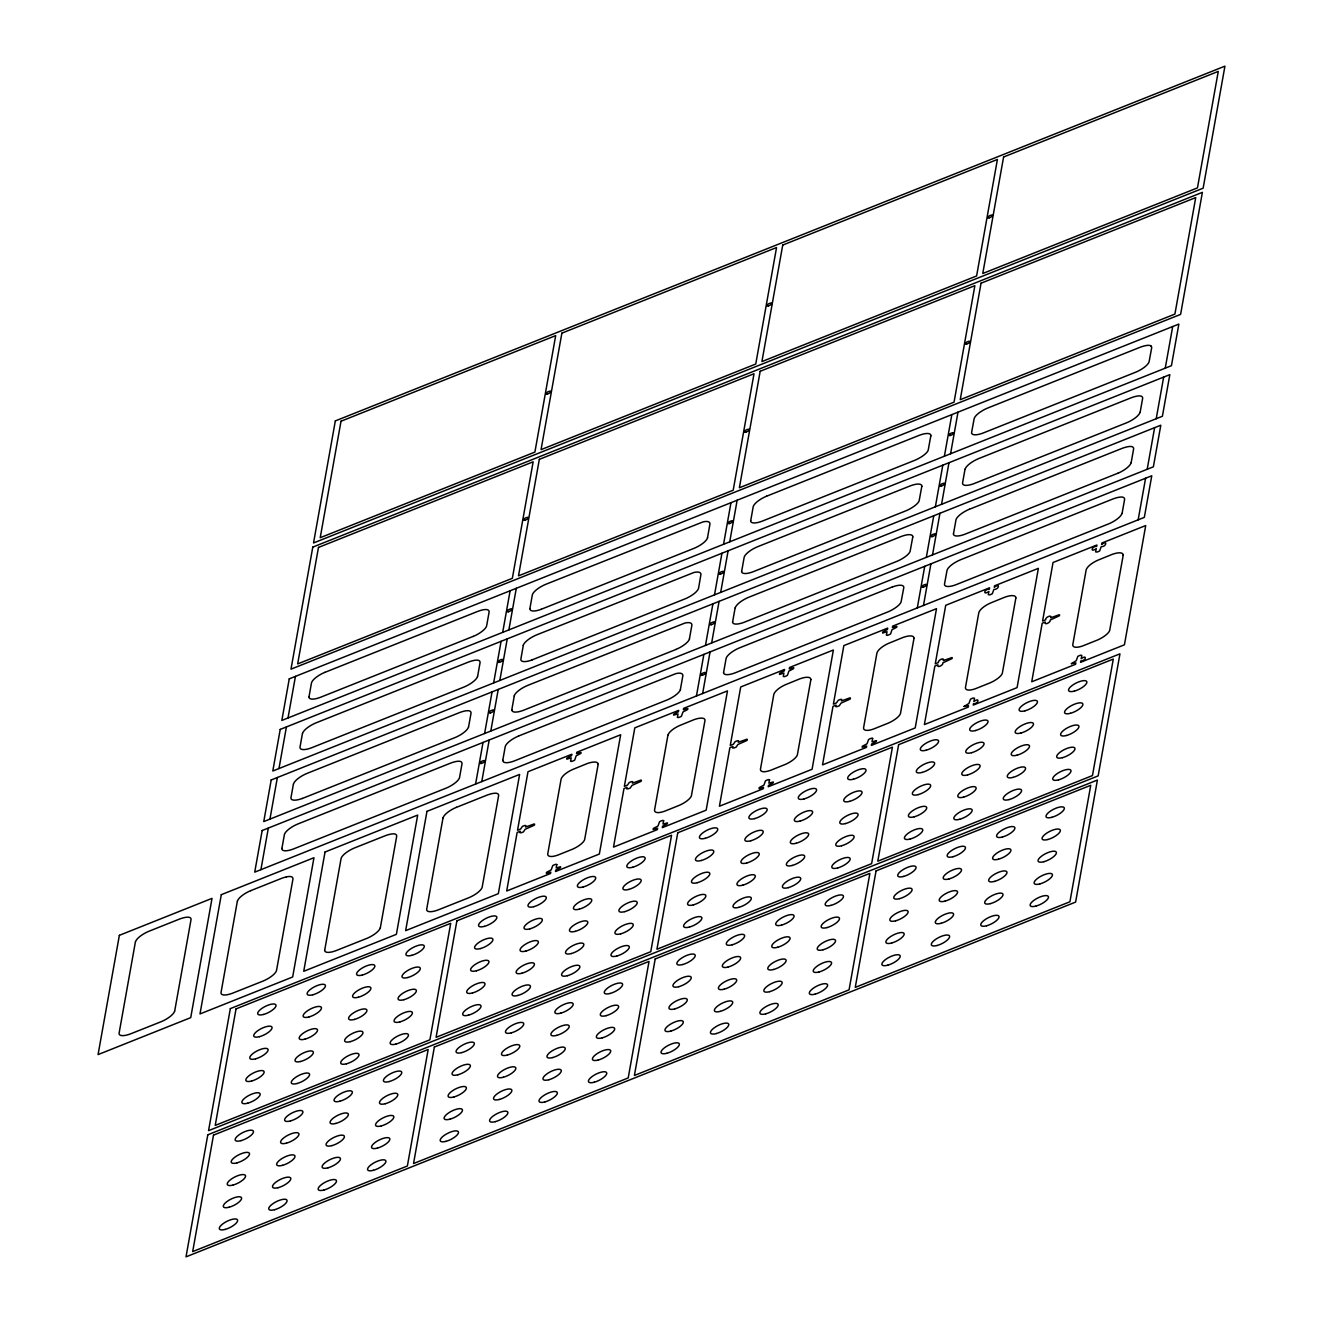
<?xml version="1.0" encoding="UTF-8"?>
<svg xmlns="http://www.w3.org/2000/svg" width="1323" height="1323" viewBox="0 0 1323 1323"><rect width="100%" height="100%" fill="white"/><g stroke="black" fill="none" stroke-linecap="round" stroke-linejoin="round"><path stroke-width="1.5" d="M135.426 941.794L119.07 1033.329A14.355 4.879 -26.7 0 0 130.448 1033.908L161.323 1021.637A14.355 4.879 -26.7 0 0 174.586 1011.202M174.669 1011.169L191.025 919.634A17.563 5.987 -26.7 0 0 190.661 918.145A12.734 4.333 -26.7 0 0 185.567 917.368A16.207 5.524 -26.7 0 0 179.663 919.005L148.771 931.326A14.355 4.879 -26.7 0 0 135.508 941.761M237.363 901.145L221.007 992.68A14.355 4.879 -26.7 0 0 232.385 993.259L263.26 980.988A14.355 4.879 -26.7 0 0 276.507 970.553L292.962 878.985A17.133 5.838 -26.7 0 0 292.168 877.132A12.618 4.3 -26.7 0 0 286.396 876.901M260.912 869.674L268.337 828.066M269.942 819.119L277.367 777.511M278.971 768.547L286.413 726.939M288.001 717.976L295.442 676.384M281.915 848.423L284.395 834.548A14.355 4.879 -26.7 0 1 297.741 824.031L450.647 763.106A16.967 5.772 -26.7 0 1 455.459 761.635A12.618 4.3 -26.7 0 1 461.231 761.866A17.133 5.838 -26.7 0 1 462.008 763.718L459.528 777.593A14.355 4.879 -26.7 0 1 446.182 788.111L293.276 849.035A14.355 4.879 -26.7 0 1 281.832 848.456M293.425 783.993L290.944 797.852A14.355 4.879 -26.7 0 0 302.322 798.431M302.454 733.422L299.99 747.297A14.355 4.879 -26.7 0 0 311.368 747.859L464.257 686.935A14.355 4.879 -26.7 0 0 477.504 676.5M309.02 696.725L311.5 682.85A14.355 4.879 -26.7 0 1 324.846 672.349M324.73 950.03L341.086 858.495A14.355 4.879 -26.7 0 1 354.432 847.977L385.324 835.706A16.835 5.739 -26.7 0 1 390.698 834.135A12.635 4.3 -26.7 0 1 396.123 834.648A17.232 5.871 -26.7 0 1 396.685 836.318L380.329 927.853M443.023 817.846L426.668 909.381A14.355 4.879 -26.7 0 0 438.045 909.959L468.921 897.689A14.355 4.879 -26.7 0 0 482.167 887.253L498.622 795.669A17.563 5.987 -26.7 0 0 498.242 794.197A12.734 4.333 -26.7 0 0 493.148 793.42A16.207 5.524 -26.7 0 0 487.244 795.057L456.369 807.377M468.557 727.022L471.038 713.163A17.133 5.838 -26.7 0 0 470.244 711.311A12.618 4.3 -26.7 0 0 464.489 711.079A16.967 5.772 -26.7 0 0 459.676 712.535L306.771 773.508A14.355 4.879 -26.7 0 0 293.524 783.944M477.603 676.466L480.067 662.591A17.133 5.838 -26.7 0 0 479.29 660.756A12.618 4.3 -26.7 0 0 473.518 660.524A16.967 5.772 -26.7 0 0 468.706 661.963L315.817 722.953A14.355 4.879 -26.7 0 0 302.554 733.389M475.585 784.076L483.027 742.468M484.615 733.504L492.057 691.896M493.644 682.933L501.086 641.324M502.69 632.377L510.116 590.769M481.77 781.612L489.196 740.004M490.8 731.04L498.225 689.432M499.829 680.469L507.255 638.86M508.859 629.913L516.301 588.305M502.773 760.345L505.254 746.47A14.355 4.879 -26.7 0 1 518.599 736.035M511.803 709.773L514.283 695.915M523.313 645.343L520.849 659.218A14.355 4.879 -26.7 0 0 532.193 659.879M529.878 608.646L532.359 594.788A14.355 4.879 -26.7 0 1 545.688 584.353L702.86 521.957A12.602 4.3 -26.7 0 1 708.02 521.659A15.777 5.375 -26.7 0 1 709.955 523.958L707.491 537.816M598.161 764.347L584.617 839.758A13.66 4.647 -26.7 0 1 572.578 849.184L557.893 855.071A12.833 4.366 -26.7 0 1 549.376 856.229A16.041 5.457 -26.7 0 1 547.722 854.03L561.101 779.131A15.893 5.408 -26.7 0 1 563.515 775.493A12.569 4.283 -26.7 0 1 572.76 769.457L586.949 763.669A14.388 4.895 -26.7 0 1 598.095 764.38M680.386 689.515L682.866 675.64A15.777 5.375 -26.7 0 0 680.932 673.357A12.602 4.3 -26.7 0 0 675.772 673.655L518.599 736.001M689.415 638.943L691.896 625.084A15.777 5.375 -26.7 0 0 689.961 622.802A12.602 4.3 -26.7 0 0 684.801 623.1L527.629 685.43A14.355 4.879 -26.7 0 0 514.2 695.948M696.444 695.997L703.869 654.389M705.473 645.426L712.915 603.817M714.503 594.87L721.945 553.262M723.549 544.299L730.974 502.69M702.629 693.533L710.054 651.925M711.658 642.961L719.084 601.353M720.688 592.406L728.113 550.798M729.717 541.835L737.159 500.226M723.631 672.266L726.112 658.407A14.355 4.879 -26.7 0 1 739.458 647.89L892.364 586.949M732.661 621.711L735.141 607.836M741.69 571.139L744.171 557.264A14.355 4.879 -26.7 0 1 757.517 546.763L910.422 485.822A14.355 4.879 -26.7 0 1 921.883 486.401M750.736 520.584L753.2 506.709A14.355 4.879 -26.7 0 1 766.563 496.191M810.883 679.592L797.339 755.003A13.66 4.647 -26.7 0 1 785.3 764.429L770.614 770.3A12.833 4.366 -26.7 0 1 762.081 771.474A16.041 5.457 -26.7 0 1 760.444 769.258L773.823 694.377A15.893 5.408 -26.7 0 1 776.237 690.738A12.569 4.283 -26.7 0 1 785.482 684.702L799.671 678.914A14.388 4.895 -26.7 0 1 810.817 679.625M912.754 537.006L910.108 551.393A13.379 4.548 -26.7 0 1 905.643 556.404A15.049 5.127 -26.7 0 1 896.928 561.349L744.022 622.323A14.355 4.879 -26.7 0 1 732.578 621.744M921.784 486.451L919.138 500.838A13.379 4.548 -26.7 0 1 914.673 505.833A15.049 5.127 -26.7 0 1 905.957 510.794L753.068 571.768A14.355 4.879 -26.7 0 1 741.608 571.172M930.813 435.879L928.184 450.267A13.379 4.548 -26.7 0 1 923.702 455.261A15.049 5.127 -26.7 0 1 915.003 460.222L762.098 521.196A14.355 4.879 -26.7 0 1 750.637 520.617M917.302 607.919L924.727 566.31M926.332 557.347L933.757 515.755M935.361 506.792L942.803 465.183M944.39 456.22L951.832 414.612M914.011 638.232L900.45 713.643A13.66 4.647 -26.7 0 1 888.411 723.069L873.742 728.956A12.833 4.366 -26.7 0 1 865.209 730.114A16.041 5.457 -26.7 0 1 863.555 727.915L876.934 653.016A15.893 5.408 -26.7 0 1 879.348 649.378A12.569 4.283 -26.7 0 1 888.609 643.342L902.799 637.554A14.388 4.895 -26.7 0 1 913.945 638.265M923.471 605.454L930.912 563.846M932.517 554.899L939.942 513.291M941.546 504.328L948.971 462.719M950.575 453.756L958.001 412.148M953.519 533.632L956 519.757A14.355 4.879 -26.7 0 1 969.346 509.256M965.029 469.202L962.549 483.06A14.355 4.879 -26.7 0 0 973.926 483.639L1126.816 422.715A14.355 4.879 -26.7 0 0 1140.079 412.28M1015.882 597.93L1002.321 673.341A13.66 4.647 -26.7 0 1 990.299 682.767L975.613 688.655A12.833 4.366 -26.7 0 1 967.08 689.812A16.041 5.457 -26.7 0 1 965.443 687.613L978.805 612.714A15.893 5.408 -26.7 0 1 981.219 609.076A12.569 4.283 -26.7 0 1 990.48 603.04L1004.67 597.252A14.388 4.895 -26.7 0 1 1015.816 597.963M1122.102 513.374L1124.583 499.499A17.232 5.871 -26.7 0 0 1124.021 497.828A12.635 4.3 -26.7 0 0 1118.597 497.316A16.835 5.739 -26.7 0 0 1113.205 498.87L960.316 559.861A14.355 4.879 -26.7 0 0 947.053 570.296L944.49 584.204A14.355 4.879 -26.7 0 0 955.868 584.766L1108.757 523.842A14.355 4.879 -26.7 0 0 1122.003 513.407M1131.132 462.802L1133.613 448.927A17.232 5.871 -26.7 0 0 1133.05 447.257A12.635 4.3 -26.7 0 0 1127.626 446.761A16.835 5.739 -26.7 0 0 1122.251 448.315L969.346 509.289M1140.161 412.23L1142.642 398.372A17.232 5.871 -26.7 0 0 1142.08 396.685A12.635 4.3 -26.7 0 0 1136.655 396.189A16.835 5.739 -26.7 0 0 1131.281 397.743L978.375 458.717A14.355 4.879 -26.7 0 0 965.129 469.169M1123.227 555.131L1109.666 630.542A13.66 4.647 -26.7 0 1 1097.627 639.968L1082.958 645.839A12.833 4.366 -26.7 0 1 1074.425 647.013A16.041 5.457 -26.7 0 1 1072.771 644.797L1086.15 569.915A15.893 5.408 -26.7 0 1 1088.564 566.261A12.569 4.283 -26.7 0 1 1097.825 560.224L1111.998 554.453A14.388 4.895 -26.7 0 1 1123.144 555.164M1138.16 519.84L1145.586 478.231M1147.19 469.285L1154.615 427.676M1156.219 418.713L1163.661 377.105M1165.249 368.158L1172.691 326.549M324.846 672.382L477.735 611.408A16.967 5.772 -26.7 0 1 482.564 609.936A12.618 4.3 -26.7 0 1 488.336 610.184A17.133 5.838 -26.7 0 1 489.113 612.02L486.632 625.895A14.355 4.879 -26.7 0 1 473.287 636.413M766.546 496.224L919.452 435.25A14.355 4.879 -26.7 0 1 930.912 435.846M473.287 636.363L320.381 697.337A14.355 4.879 -26.7 0 1 308.921 696.758M541.239 609.275L694.145 548.301A14.355 4.879 -26.7 0 0 707.573 537.783M532.21 659.83L685.099 598.856A14.355 4.879 -26.7 0 0 698.544 588.355L700.925 574.513A15.777 5.375 -26.7 0 0 698.991 572.231A12.602 4.3 -26.7 0 0 693.831 572.528L536.658 634.875A14.355 4.879 -26.7 0 0 523.23 645.376M302.322 798.48L455.211 737.506A14.355 4.879 -26.7 0 0 468.474 727.055M676.07 649.428L523.18 710.401A14.355 4.879 -26.7 0 1 511.902 709.74M1117.786 473.27L964.88 534.244A14.355 4.879 -26.7 0 1 953.42 533.665M250.708 890.677L281.584 878.356A16.967 5.772 -26.7 0 1 286.413 876.901M892.347 586.999A14.355 4.879 -26.7 0 1 903.807 587.528L901.079 601.965A13.379 4.548 -26.7 0 1 896.597 606.959A15.049 5.127 -26.7 0 1 887.898 611.921L734.993 672.894A14.355 4.879 -26.7 0 1 723.532 672.316M502.872 760.312A14.355 4.879 -26.7 0 0 514.134 761.006L667.04 699.983A14.355 4.879 -26.7 0 0 680.485 689.481M689.515 638.91A14.355 4.879 -26.7 0 1 676.07 649.378M1131.033 462.835A14.355 4.879 -26.7 0 1 1117.786 473.32M912.853 536.973A14.355 4.879 -26.7 0 0 901.376 536.427L748.487 597.368A14.355 4.879 -26.7 0 0 735.241 607.803M1151.126 346.113A12.635 4.3 -26.7 0 0 1145.685 345.617A16.835 5.739 -26.7 0 0 1140.31 347.188L987.405 408.162A14.355 4.879 -26.7 0 0 974.158 418.597L971.595 432.505A14.355 4.879 -26.7 0 0 982.956 433.084L1135.845 372.143A14.355 4.879 -26.7 0 0 1149.108 361.708L1151.671 347.8A17.232 5.871 -26.7 0 0 1151.109 346.13M541.223 609.308A14.355 4.879 -26.7 0 1 529.961 608.613M324.631 950.079A14.355 4.879 -26.7 0 0 336.108 950.609L366.984 938.338A14.355 4.879 -26.7 0 0 380.247 927.903M443.106 817.812A14.355 4.879 -26.7 0 1 456.369 807.328M237.445 901.112A14.355 4.879 -26.7 0 1 250.708 890.644M556.818 864.531L556.14 867.921L560.588 866.747A11.642 3.969 -26.7 0 1 560.423 867.69L555.743 870.137L555.495 871.526L599.352 854.046L620.669 734.761L576.795 752.258L576.547 753.647L581.012 752.473A11.642 3.969 -26.7 0 1 580.847 753.415L576.15 755.863L574.744 760.047A3.787 1.29 -26.7 0 1 571.503 761.453L570.544 761.238L571.222 757.831L566.839 759.17A11.642 3.969 -26.7 0 1 566.922 758.079L571.619 755.615L571.867 754.226L527.993 771.722L517.541 830.249L520.634 829.025L522.436 826.395A11.642 3.969 -26.7 0 1 524.52 825.552L525.859 825.519L525.578 827.04L534.244 823.931A3.787 1.29 -26.7 0 1 534.194 825.254L525.181 829.273L523.478 831.836A11.642 3.969 -26.7 0 1 521.279 832.729L519.956 832.762L520.237 831.241L517.144 832.465L506.692 890.991L550.55 873.494L550.798 872.122L546.449 873.478A11.642 3.969 -26.7 0 1 546.515 872.353L551.195 869.889L552.716 865.655A3.787 1.29 -26.7 0 1 555.858 864.316L556.818 864.531M663.633 820.64L662.955 824.047L667.404 822.873A11.642 3.969 -26.7 0 1 667.239 823.799L662.558 826.263L662.31 827.652L706.168 810.156L727.485 690.887L683.611 708.384L683.363 709.756L687.828 708.582A11.642 3.969 -26.7 0 1 687.662 709.525L682.966 711.989L681.444 716.223A3.787 1.29 -26.7 0 1 678.319 717.562L677.376 717.397L678.038 713.957L673.572 715.131A11.642 3.969 -26.7 0 1 673.738 714.188L678.434 711.741L678.682 710.352L634.808 727.832L624.357 786.358L627.449 785.134L629.252 782.505A11.642 3.969 -26.7 0 1 631.336 781.678L632.675 781.645L632.394 783.166L641.06 780.041A3.787 1.29 -26.7 0 1 641.01 781.364L631.997 785.382L630.294 787.962A11.642 3.969 -26.7 0 1 628.094 788.839L626.788 788.905L627.052 787.35L623.96 788.591L613.508 847.117L657.366 829.62L657.614 828.231L653.165 829.455A11.642 3.969 -26.7 0 1 653.33 828.463L658.011 826.015L659.532 821.765A3.787 1.29 -26.7 0 1 662.674 820.425L663.633 820.64M769.523 779.776L768.861 783.166L773.31 781.992A11.642 3.969 -26.7 0 1 773.145 782.935L768.465 785.382L768.216 786.772L812.074 769.275L833.374 650.006L789.517 667.503L789.269 668.892L793.717 667.718A11.642 3.969 -26.7 0 1 793.552 668.644L788.872 671.108L787.466 675.276A3.787 1.29 -26.7 0 1 784.225 676.681L783.266 676.466L783.927 673.076L779.545 674.416A11.642 3.969 -26.7 0 1 779.644 673.324L784.324 670.86L784.572 669.471L740.715 686.968L730.263 745.494L733.355 744.254L735.158 741.624A11.642 3.969 -26.7 0 1 737.242 740.797L738.581 740.764L738.284 742.286L746.966 739.177A3.787 1.29 -26.7 0 1 746.9 740.5L737.887 744.502L736.2 747.082A11.642 3.969 -26.7 0 1 734 747.958L732.661 748.008L732.959 746.47L729.866 747.71L719.414 806.236L763.272 788.74L763.52 787.35L759.17 788.723A11.642 3.969 -26.7 0 1 759.237 787.598L763.917 785.134L765.438 780.884A3.787 1.29 -26.7 0 1 768.564 779.561L769.523 779.776M872.651 738.416L871.989 741.806L876.438 740.632A11.642 3.969 -26.7 0 1 876.273 741.575L871.592 744.039L871.344 745.411L915.202 727.931L936.502 608.663L892.645 626.143L892.397 627.532L896.845 626.358A11.642 3.969 -26.7 0 1 896.68 627.3L892 629.748L890.594 633.932A3.787 1.29 -26.7 0 1 887.336 635.338L886.377 635.123L887.055 631.716L882.673 633.056A11.642 3.969 -26.7 0 1 882.772 631.964L887.452 629.5L887.7 628.111L843.842 645.607L833.391 704.134L836.467 702.91L838.286 700.28A11.642 3.969 -26.7 0 1 840.37 699.454L841.709 699.404L841.411 700.925L850.077 697.816A3.787 1.29 -26.7 0 1 850.028 699.139L841.015 703.158L839.328 705.721A11.642 3.969 -26.7 0 1 837.128 706.614L835.789 706.647L836.07 705.126L832.994 706.35L822.526 764.876L866.4 747.396L866.648 746.007L862.183 747.181A11.642 3.969 -26.7 0 1 862.364 746.238L867.045 743.791L868.566 739.54A3.787 1.29 -26.7 0 1 871.692 738.201L872.651 738.416M964.07 706.465L968.519 705.705L968.271 707.094L924.397 724.574L934.865 666.048L937.941 664.824C936.337 668.578 943.613 665.37 942.886 662.856L952.014 658.589A4.019 1.373 -26.7 0 0 951.965 657.531L943.282 660.624C945.069 656.803 937.577 660.111 938.338 662.608L935.262 663.832L945.713 605.306L989.571 587.809L989.323 589.198C984.18 588.818 982.576 595.978 988.926 591.414L988.281 594.689L989.703 594.87A4.019 1.373 -26.7 0 0 992.3 593.729L993.871 589.446C998.865 589.81 1000.816 582.385 994.268 587.23L994.516 585.841L1038.373 568.344L1017.073 687.629L973.215 705.109L973.463 703.72C978.507 704.084 980.277 696.758 973.86 701.504L974.489 698.197L973.083 698.064A4.019 1.373 -26.7 0 0 970.487 699.206L968.916 703.472L964.07 706.465M1071.415 663.666L1075.847 662.889L1075.599 664.278L1031.742 681.775L1042.193 623.249L1045.286 622.008C1043.665 625.779 1050.958 622.571 1050.23 620.04L1059.343 615.774A4.019 1.373 -26.7 0 0 1059.31 614.715L1050.627 617.824C1052.43 614.054 1044.823 617.328 1045.683 619.792L1042.59 621.033L1053.042 562.507L1096.916 545.01L1096.668 546.399C1091.558 546.052 1089.954 553.262 1096.271 548.615L1095.626 551.873L1097.048 552.055A4.019 1.373 -26.7 0 0 1099.645 550.914L1101.216 546.647C1106.16 547.061 1108.161 539.569 1101.612 544.431L1101.861 543.042L1145.718 525.545L1124.418 644.814L1080.544 662.31L1080.792 660.921C1085.836 661.285 1087.605 653.926 1081.189 658.705L1081.817 655.381L1080.56 655.216A4.019 1.373 -26.7 0 0 1077.815 656.39L1076.244 660.673L1071.415 663.666M119.368 935.328L98.067 1054.596L190.727 1017.635L212.027 898.367L119.368 935.328M221.305 894.679L199.988 1013.947L292.664 976.986L313.964 857.717L221.305 894.679M207.81 1134.803L186.014 1256.85L1075.616 902.088L1097.412 780.041L207.81 1134.803M230.351 1008.606L208.554 1130.652L1098.156 775.89L1119.953 653.843L230.351 1008.606M262.169 830.53L254.727 872.138L1144.329 517.376L1151.771 475.767L262.169 830.53M271.198 779.975L263.757 821.583L1153.375 466.821L1160.8 425.212L271.198 779.975M280.228 729.403L272.803 771.011L1162.404 416.249L1169.83 374.641L280.228 729.403M289.257 678.848L281.832 720.44L1171.434 365.694L1178.859 324.085L289.257 678.848M312.79 547.11L290.994 669.157L1180.596 314.394L1202.392 192.348L312.79 547.11M335.331 420.912L313.534 542.959L1203.136 188.197L1224.933 66.15L335.331 420.912M213.499 1135.117L192.678 1251.608L407.368 1166.01L428.172 1049.503L213.499 1135.117M236.04 1008.903L215.219 1125.41L429.909 1039.795L450.713 923.305L236.04 1008.903M318.479 547.424L297.658 663.931L512.348 578.316L533.152 461.81L318.479 547.424M341.02 421.227L320.216 537.717L534.889 452.102L555.693 335.612L341.02 421.227M325.028 852.012L303.728 971.297L396.387 934.336L417.688 815.067L325.028 852.012M426.965 811.363L405.648 930.648L498.324 893.687L519.625 774.418L426.965 811.363M434.357 1047.039L413.537 1163.545L628.21 1077.931L649.031 961.424L434.357 1047.039M456.898 920.841L436.077 1037.331L650.767 951.717L671.571 835.226L456.898 920.841M539.337 459.346L518.517 575.852L733.19 490.238L754.011 373.748L539.337 459.346M561.878 333.148L541.057 449.638L755.747 364.04L776.551 247.533L561.878 333.148M667.917 735.241L654.538 810.139A16.041 5.457 -26.7 0 0 656.191 812.339A12.833 4.366 -26.7 0 0 664.708 811.181L679.394 805.294A13.66 4.647 -26.7 0 0 691.383 795.9L704.977 720.473A14.388 4.895 -26.7 0 0 693.781 719.762L679.575 725.566A12.569 4.283 -26.7 0 0 670.331 731.602A15.893 5.408 -26.7 0 0 667.917 735.241M655.199 958.96L634.395 1075.467L849.068 989.852L869.889 873.362L655.199 958.96M677.756 832.762L656.936 949.253L871.625 863.654L892.43 747.148L677.756 832.762M760.179 371.283L739.375 487.774L954.048 402.159L974.869 285.669L760.179 371.283M782.736 245.069L761.916 361.576L976.606 275.961L997.41 159.455L782.736 245.069M876.058 870.898L855.253 987.388L1069.927 901.773L1090.747 785.283L876.058 870.898M898.615 744.684L877.794 861.19L1092.467 775.576L1113.288 659.069L898.615 744.684M981.038 283.205L960.233 399.695L1174.907 314.097L1195.727 197.59L981.038 283.205M1003.595 156.99L982.774 273.497L1197.464 187.883L1218.268 71.392L1003.595 156.99M923.239 587.164A2.663 0.91 -26.7 0 0 926.547 584.683A2.663 0.91 -26.7 0 0 922.677 585.692A2.663 0.91 -26.7 0 0 923.239 587.164M702.348 675.243A2.663 0.91 -26.7 0 0 705.688 672.762A2.663 0.91 -26.7 0 0 701.835 673.754A2.663 0.91 -26.7 0 0 702.348 675.243M481.39 763.421A2.762 0.943 -26.7 0 0 484.896 760.857A2.762 0.943 -26.7 0 0 480.927 761.833A2.762 0.943 -26.7 0 0 481.39 763.421M711.394 624.671A2.663 0.91 -26.7 0 0 714.718 622.19A2.663 0.91 -26.7 0 0 710.864 623.183A2.663 0.91 -26.7 0 0 711.394 624.671M932.268 536.592A2.663 0.91 -26.7 0 0 935.576 534.112A2.663 0.91 -26.7 0 0 931.723 535.12A2.663 0.91 -26.7 0 0 932.268 536.592M490.42 712.849A2.762 0.943 -26.7 0 0 493.926 710.286A2.762 0.943 -26.7 0 0 489.973 711.261A2.762 0.943 -26.7 0 0 490.42 712.849M720.423 574.116A2.663 0.91 -26.7 0 0 723.747 571.635A2.663 0.91 -26.7 0 0 719.894 572.627A2.663 0.91 -26.7 0 0 720.423 574.116M499.466 662.294A2.762 0.943 -26.7 0 0 502.955 659.714A2.762 0.943 -26.7 0 0 499.003 660.706A2.762 0.943 -26.7 0 0 499.466 662.294M941.298 486.037A2.663 0.91 -26.7 0 0 944.605 483.556A2.663 0.91 -26.7 0 0 940.752 484.549A2.663 0.91 -26.7 0 0 941.298 486.037M950.327 435.465A2.663 0.91 -26.7 0 0 953.635 432.985A2.663 0.91 -26.7 0 0 949.782 433.994A2.663 0.91 -26.7 0 0 950.327 435.465M729.453 523.544A2.663 0.91 -26.7 0 0 732.777 521.064A2.663 0.91 -26.7 0 0 728.923 522.056A2.663 0.91 -26.7 0 0 729.453 523.544M508.495 611.722A2.762 0.943 -26.7 0 0 511.984 609.159A2.762 0.943 -26.7 0 0 508.032 610.135A2.762 0.943 -26.7 0 0 508.495 611.722M282.527 1165.331A10.137 3.456 -26.7 0 0 294.897 1155.822A10.137 3.456 -26.7 0 0 280.029 1159.891A10.137 3.456 -26.7 0 0 282.527 1165.331M277.946 1187.723A10.137 3.456 -26.7 0 0 290.779 1178.264A10.137 3.456 -26.7 0 0 276.209 1181.919A10.137 3.456 -26.7 0 0 277.946 1187.723M225.175 1229.414A10.137 3.456 -26.7 0 0 237.545 1219.922A10.137 3.456 -26.7 0 0 222.677 1223.973A10.137 3.456 -26.7 0 0 225.175 1229.414M229.144 1207.221A10.137 3.456 -26.7 0 0 241.514 1197.728A10.137 3.456 -26.7 0 0 226.646 1201.797A10.137 3.456 -26.7 0 0 229.144 1207.221M274.605 1209.702A10.137 3.456 -26.7 0 0 286.975 1200.209A10.137 3.456 -26.7 0 0 272.091 1204.277A10.137 3.456 -26.7 0 0 274.605 1209.702M233.096 1185.044A10.137 3.456 -26.7 0 0 245.466 1175.535A10.137 3.456 -26.7 0 0 230.599 1179.603A10.137 3.456 -26.7 0 0 233.096 1185.044M324.019 1190.005A10.137 3.456 -26.7 0 0 336.389 1180.496A10.137 3.456 -26.7 0 0 321.522 1184.565A10.137 3.456 -26.7 0 0 324.019 1190.005M237.065 1162.851A10.137 3.456 -26.7 0 0 249.435 1153.342A10.137 3.456 -26.7 0 0 234.568 1157.41A10.137 3.456 -26.7 0 0 237.065 1162.851M815.15 994.135A10.137 3.456 -26.7 0 0 827.52 984.643A10.137 3.456 -26.7 0 0 812.653 988.711A10.137 3.456 -26.7 0 0 815.15 994.135M773.657 969.478A10.137 3.456 -26.7 0 0 786.027 959.969A10.137 3.456 -26.7 0 0 771.16 964.037A10.137 3.456 -26.7 0 0 773.657 969.478M819.119 971.958A10.137 3.456 -26.7 0 0 831.489 962.449A10.137 3.456 -26.7 0 0 816.622 966.518A10.137 3.456 -26.7 0 0 819.119 971.958M732.165 944.804A10.137 3.456 -26.7 0 0 744.535 935.295A10.137 3.456 -26.7 0 0 729.668 939.363A10.137 3.456 -26.7 0 0 732.165 944.804M777.626 947.285A10.137 3.456 -26.7 0 0 789.996 937.775A10.137 3.456 -26.7 0 0 775.129 941.844A10.137 3.456 -26.7 0 0 777.626 947.285M823.088 949.765A10.137 3.456 -26.7 0 0 835.458 940.256A10.137 3.456 -26.7 0 0 820.591 944.324A10.137 3.456 -26.7 0 0 823.088 949.765M887.75 965.195A10.137 3.456 -26.7 0 0 900.12 955.702A10.137 3.456 -26.7 0 0 885.252 959.754A10.137 3.456 -26.7 0 0 887.75 965.195M781.595 925.091A10.137 3.456 -26.7 0 0 793.965 915.599A10.137 3.456 -26.7 0 0 779.082 919.65A10.137 3.456 -26.7 0 0 781.595 925.091M827.04 927.572A10.137 3.456 -26.7 0 0 839.41 918.079A10.137 3.456 -26.7 0 0 824.543 922.131A10.137 3.456 -26.7 0 0 827.04 927.572M891.702 943.001A10.137 3.456 -26.7 0 0 904.072 933.509A10.137 3.456 -26.7 0 0 889.205 937.577A10.137 3.456 -26.7 0 0 891.702 943.001M937.164 945.482A10.137 3.456 -26.7 0 0 949.534 935.989A10.137 3.456 -26.7 0 0 934.666 940.058A10.137 3.456 -26.7 0 0 937.164 945.482M831.009 905.379A10.137 3.456 -26.7 0 0 843.379 895.886A10.137 3.456 -26.7 0 0 828.512 899.954A10.137 3.456 -26.7 0 0 831.009 905.379M895.671 920.808A10.137 3.456 -26.7 0 0 908.041 911.315A10.137 3.456 -26.7 0 0 893.174 915.384A10.137 3.456 -26.7 0 0 895.671 920.808M941.133 923.289A10.137 3.456 -26.7 0 0 953.503 913.796A10.137 3.456 -26.7 0 0 938.635 917.864A10.137 3.456 -26.7 0 0 941.133 923.289M899.64 898.631A10.137 3.456 -26.7 0 0 912.01 889.122A10.137 3.456 -26.7 0 0 897.143 893.19A10.137 3.456 -26.7 0 0 899.64 898.631M986.594 925.769A10.137 3.456 -26.7 0 0 998.964 916.277A10.137 3.456 -26.7 0 0 984.097 920.345A10.137 3.456 -26.7 0 0 986.594 925.769M945.102 901.112A10.137 3.456 -26.7 0 0 957.472 891.603A10.137 3.456 -26.7 0 0 942.588 895.671A10.137 3.456 -26.7 0 0 945.102 901.112M769.705 991.655A10.137 3.456 -26.7 0 0 782.058 982.162A10.137 3.456 -26.7 0 0 767.191 986.23A10.137 3.456 -26.7 0 0 769.705 991.655M724.243 989.174A10.137 3.456 -26.7 0 0 736.613 979.682A10.137 3.456 -26.7 0 0 721.746 983.75A10.137 3.456 -26.7 0 0 724.243 989.174M682.751 964.517A10.137 3.456 -26.7 0 0 695.121 955.008A10.137 3.456 -26.7 0 0 680.237 959.076A10.137 3.456 -26.7 0 0 682.751 964.517M728.196 966.997A10.137 3.456 -26.7 0 0 740.566 957.488A10.137 3.456 -26.7 0 0 725.699 961.556A10.137 3.456 -26.7 0 0 728.196 966.997M765.736 1013.848A10.137 3.456 -26.7 0 0 778.106 1004.355A10.137 3.456 -26.7 0 0 763.239 1008.424A10.137 3.456 -26.7 0 0 765.736 1013.848M548.847 1079.733A10.137 3.456 -26.7 0 0 561.217 1070.241A10.137 3.456 -26.7 0 0 546.349 1074.293A10.137 3.456 -26.7 0 0 548.847 1079.733M503.385 1077.253A10.137 3.456 -26.7 0 0 515.755 1067.76A10.137 3.456 -26.7 0 0 500.888 1071.812A10.137 3.456 -26.7 0 0 503.385 1077.253M461.892 1052.579A10.137 3.456 -26.7 0 0 474.262 1043.086A10.137 3.456 -26.7 0 0 459.395 1047.155A10.137 3.456 -26.7 0 0 461.892 1052.579M594.292 1082.214A10.137 3.456 -26.7 0 0 606.662 1072.721A10.137 3.456 -26.7 0 0 591.794 1076.773A10.137 3.456 -26.7 0 0 594.292 1082.214M507.354 1055.059A10.137 3.456 -26.7 0 0 519.707 1045.567A10.137 3.456 -26.7 0 0 504.84 1049.635A10.137 3.456 -26.7 0 0 507.354 1055.059M552.799 1057.54A10.137 3.456 -26.7 0 0 565.169 1048.048A10.137 3.456 -26.7 0 0 550.302 1052.116A10.137 3.456 -26.7 0 0 552.799 1057.54M598.261 1060.021A10.137 3.456 -26.7 0 0 610.631 1050.528A10.137 3.456 -26.7 0 0 595.763 1054.596A10.137 3.456 -26.7 0 0 598.261 1060.021M511.306 1032.866A10.137 3.456 -26.7 0 0 523.676 1023.374A10.137 3.456 -26.7 0 0 508.809 1027.442A10.137 3.456 -26.7 0 0 511.306 1032.866M556.768 1035.363A10.137 3.456 -26.7 0 0 569.138 1025.854A10.137 3.456 -26.7 0 0 554.271 1029.922A10.137 3.456 -26.7 0 0 556.768 1035.363M602.23 1037.844A10.137 3.456 -26.7 0 0 614.6 1028.335A10.137 3.456 -26.7 0 0 599.732 1032.403A10.137 3.456 -26.7 0 0 602.23 1037.844M666.891 1053.273A10.137 3.456 -26.7 0 0 679.261 1043.764A10.137 3.456 -26.7 0 0 664.394 1047.833A10.137 3.456 -26.7 0 0 666.891 1053.273M560.737 1013.17A10.137 3.456 -26.7 0 0 573.107 1003.661A10.137 3.456 -26.7 0 0 558.24 1007.729A10.137 3.456 -26.7 0 0 560.737 1013.17M606.199 1015.651A10.137 3.456 -26.7 0 0 618.552 1006.141A10.137 3.456 -26.7 0 0 603.685 1010.21A10.137 3.456 -26.7 0 0 606.199 1015.651M670.86 1031.08A10.137 3.456 -26.7 0 0 683.214 1021.588A10.137 3.456 -26.7 0 0 668.347 1025.639A10.137 3.456 -26.7 0 0 670.86 1031.08M716.305 1033.561A10.137 3.456 -26.7 0 0 728.675 1024.068A10.137 3.456 -26.7 0 0 713.808 1028.12A10.137 3.456 -26.7 0 0 716.305 1033.561M610.151 993.457A10.137 3.456 -26.7 0 0 622.521 983.965A10.137 3.456 -26.7 0 0 607.654 988.016A10.137 3.456 -26.7 0 0 610.151 993.457M674.813 1008.887A10.137 3.456 -26.7 0 0 687.183 999.394A10.137 3.456 -26.7 0 0 672.316 1003.446A10.137 3.456 -26.7 0 0 674.813 1008.887M720.274 1011.367A10.137 3.456 -26.7 0 0 732.644 1001.875A10.137 3.456 -26.7 0 0 717.777 1005.927A10.137 3.456 -26.7 0 0 720.274 1011.367M678.782 986.693A10.137 3.456 -26.7 0 0 691.152 977.201A10.137 3.456 -26.7 0 0 676.285 981.269A10.137 3.456 -26.7 0 0 678.782 986.693M331.941 1145.619A10.137 3.456 -26.7 0 0 344.311 1136.126A10.137 3.456 -26.7 0 0 329.444 1140.178A10.137 3.456 -26.7 0 0 331.941 1145.619M377.402 1148.099A10.137 3.456 -26.7 0 0 389.772 1138.607A10.137 3.456 -26.7 0 0 374.905 1142.659A10.137 3.456 -26.7 0 0 377.402 1148.099M290.448 1120.945A10.137 3.456 -26.7 0 0 302.818 1111.452A10.137 3.456 -26.7 0 0 287.951 1115.521A10.137 3.456 -26.7 0 0 290.448 1120.945M335.91 1123.425A10.137 3.456 -26.7 0 0 348.28 1113.933A10.137 3.456 -26.7 0 0 333.413 1118.001A10.137 3.456 -26.7 0 0 335.91 1123.425M381.371 1125.906A10.137 3.456 -26.7 0 0 393.741 1116.414A10.137 3.456 -26.7 0 0 378.874 1120.482A10.137 3.456 -26.7 0 0 381.371 1125.906M446.033 1141.336A10.137 3.456 -26.7 0 0 458.403 1131.843A10.137 3.456 -26.7 0 0 443.536 1135.911A10.137 3.456 -26.7 0 0 446.033 1141.336M339.879 1101.232A10.137 3.456 -26.7 0 0 352.249 1091.74A10.137 3.456 -26.7 0 0 337.382 1095.808A10.137 3.456 -26.7 0 0 339.879 1101.232M385.34 1103.713A10.137 3.456 -26.7 0 0 397.71 1094.22A10.137 3.456 -26.7 0 0 382.827 1098.288A10.137 3.456 -26.7 0 0 385.34 1103.713M450.002 1119.159A10.137 3.456 -26.7 0 0 462.372 1109.65A10.137 3.456 -26.7 0 0 447.488 1113.718A10.137 3.456 -26.7 0 0 450.002 1119.159M495.414 1121.639A10.137 3.456 -26.7 0 0 507.817 1112.147A10.137 3.456 -26.7 0 0 492.966 1116.182A10.137 3.456 -26.7 0 0 495.414 1121.639M389.293 1081.536A10.137 3.456 -26.7 0 0 401.663 1072.027A10.137 3.456 -26.7 0 0 386.796 1076.095A10.137 3.456 -26.7 0 0 389.293 1081.536M453.954 1096.965A10.137 3.456 -26.7 0 0 466.324 1087.473A10.137 3.456 -26.7 0 0 451.457 1091.525A10.137 3.456 -26.7 0 0 453.954 1096.965M499.416 1099.446A10.137 3.456 -26.7 0 0 511.786 1089.954A10.137 3.456 -26.7 0 0 496.919 1094.005A10.137 3.456 -26.7 0 0 499.416 1099.446M544.878 1101.927A10.137 3.456 -26.7 0 0 557.248 1092.434A10.137 3.456 -26.7 0 0 542.38 1096.486A10.137 3.456 -26.7 0 0 544.878 1101.927M457.923 1074.772A10.137 3.456 -26.7 0 0 470.293 1065.28A10.137 3.456 -26.7 0 0 455.426 1069.331A10.137 3.456 -26.7 0 0 457.923 1074.772M327.988 1167.812A10.137 3.456 -26.7 0 0 340.358 1158.303A10.137 3.456 -26.7 0 0 325.491 1162.371A10.137 3.456 -26.7 0 0 327.988 1167.812M240.984 1140.658A10.137 3.456 -26.7 0 0 253.388 1131.165A10.137 3.456 -26.7 0 0 238.537 1135.2A10.137 3.456 -26.7 0 0 240.984 1140.658M373.45 1170.293A10.137 3.456 -26.7 0 0 385.82 1160.8A10.137 3.456 -26.7 0 0 370.936 1164.852A10.137 3.456 -26.7 0 0 373.45 1170.293M286.496 1143.138A10.137 3.456 -26.7 0 0 298.866 1133.646A10.137 3.456 -26.7 0 0 283.982 1137.697A10.137 3.456 -26.7 0 0 286.496 1143.138M903.592 876.438A10.137 3.456 -26.7 0 0 915.963 866.929A10.137 3.456 -26.7 0 0 901.095 870.997A10.137 3.456 -26.7 0 0 903.592 876.438M990.547 903.592A10.137 3.456 -26.7 0 0 1002.917 894.083A10.137 3.456 -26.7 0 0 988.049 898.152A10.137 3.456 -26.7 0 0 990.547 903.592M949.054 878.919A10.137 3.456 -26.7 0 0 961.424 869.409A10.137 3.456 -26.7 0 0 946.557 873.478A10.137 3.456 -26.7 0 0 949.054 878.919M1036.008 906.073A10.137 3.456 -26.7 0 0 1048.378 896.564A10.137 3.456 -26.7 0 0 1033.511 900.632A10.137 3.456 -26.7 0 0 1036.008 906.073M994.516 881.399A10.137 3.456 -26.7 0 0 1006.886 871.907A10.137 3.456 -26.7 0 0 992.018 875.958A10.137 3.456 -26.7 0 0 994.516 881.399M953.023 856.725A10.137 3.456 -26.7 0 0 965.393 847.233A10.137 3.456 -26.7 0 0 950.526 851.284A10.137 3.456 -26.7 0 0 953.023 856.725M1039.977 883.88A10.137 3.456 -26.7 0 0 1052.347 874.387A10.137 3.456 -26.7 0 0 1037.48 878.439A10.137 3.456 -26.7 0 0 1039.977 883.88M998.485 859.206A10.137 3.456 -26.7 0 0 1010.855 849.713A10.137 3.456 -26.7 0 0 995.987 853.765A10.137 3.456 -26.7 0 0 998.485 859.206M1043.946 861.686A10.137 3.456 -26.7 0 0 1056.316 852.194A10.137 3.456 -26.7 0 0 1041.433 856.246A10.137 3.456 -26.7 0 0 1043.946 861.686M1002.454 837.012A10.137 3.456 -26.7 0 0 1014.807 827.52A10.137 3.456 -26.7 0 0 999.94 831.588A10.137 3.456 -26.7 0 0 1002.454 837.012M1047.899 839.493A10.137 3.456 -26.7 0 0 1060.269 830.001A10.137 3.456 -26.7 0 0 1045.402 834.069A10.137 3.456 -26.7 0 0 1047.899 839.493M1051.868 817.316A10.137 3.456 -26.7 0 0 1064.238 807.807A10.137 3.456 -26.7 0 0 1049.371 811.875A10.137 3.456 -26.7 0 0 1051.868 817.316M251.635 1081.023A10.137 3.456 -26.7 0 0 264.038 1071.531A10.137 3.456 -26.7 0 0 249.204 1075.566A10.137 3.456 -26.7 0 0 251.635 1081.023M297.096 1083.504A10.137 3.456 -26.7 0 0 309.499 1074.011A10.137 3.456 -26.7 0 0 294.649 1078.047A10.137 3.456 -26.7 0 0 297.096 1083.504M255.604 1058.83A10.137 3.456 -26.7 0 0 268.007 1049.337A10.137 3.456 -26.7 0 0 253.156 1053.373A10.137 3.456 -26.7 0 0 255.604 1058.83M346.51 1063.791A10.137 3.456 -26.7 0 0 358.93 1054.299A10.137 3.456 -26.7 0 0 344.079 1058.334A10.137 3.456 -26.7 0 0 346.51 1063.791M259.556 1036.653A10.137 3.456 -26.7 0 0 271.976 1027.144A10.137 3.456 -26.7 0 0 257.125 1031.179A10.137 3.456 -26.7 0 0 259.556 1036.653M300.503 1061.509A10.137 3.456 -26.7 0 0 313.336 1052.066A10.137 3.456 -26.7 0 0 298.75 1055.704A10.137 3.456 -26.7 0 0 300.503 1061.509M247.666 1103.217A10.137 3.456 -26.7 0 0 260.085 1093.724A10.137 3.456 -26.7 0 0 245.235 1097.759A10.137 3.456 -26.7 0 0 247.666 1103.217M517.955 995.442A10.137 3.456 -26.7 0 0 530.358 985.933A10.137 3.456 -26.7 0 0 515.507 989.968A10.137 3.456 -26.7 0 0 517.955 995.442M476.462 970.768A10.137 3.456 -26.7 0 0 488.865 961.275A10.137 3.456 -26.7 0 0 474.014 965.294A10.137 3.456 -26.7 0 0 476.462 970.768M411.8 955.338A10.137 3.456 -26.7 0 0 424.203 945.829A10.137 3.456 -26.7 0 0 409.353 949.864A10.137 3.456 -26.7 0 0 411.8 955.338M521.957 973.232A10.137 3.456 -26.7 0 0 534.327 963.739A10.137 3.456 -26.7 0 0 519.459 967.808A10.137 3.456 -26.7 0 0 521.957 973.232M567.418 975.712A10.137 3.456 -26.7 0 0 579.788 966.22A10.137 3.456 -26.7 0 0 564.921 970.288A10.137 3.456 -26.7 0 0 567.418 975.712M480.414 948.574A10.137 3.456 -26.7 0 0 492.834 939.082A10.137 3.456 -26.7 0 0 477.983 943.101A10.137 3.456 -26.7 0 0 480.414 948.574M305.018 1039.134A10.137 3.456 -26.7 0 0 317.437 1029.625A10.137 3.456 -26.7 0 0 302.587 1033.66A10.137 3.456 -26.7 0 0 305.018 1039.134M350.479 1041.614A10.137 3.456 -26.7 0 0 362.882 1032.122A10.137 3.456 -26.7 0 0 348.048 1036.141A10.137 3.456 -26.7 0 0 350.479 1041.614M395.99 1044.079A10.137 3.456 -26.7 0 0 408.36 1034.586A10.137 3.456 -26.7 0 0 393.493 1038.654A10.137 3.456 -26.7 0 0 395.99 1044.079M263.525 1014.46A10.137 3.456 -26.7 0 0 275.928 1004.967A10.137 3.456 -26.7 0 0 261.094 1008.986A10.137 3.456 -26.7 0 0 263.525 1014.46M308.987 1016.94A10.137 3.456 -26.7 0 0 321.39 1007.448A10.137 3.456 -26.7 0 0 306.539 1011.467A10.137 3.456 -26.7 0 0 308.987 1016.94M354.448 1019.421A10.137 3.456 -26.7 0 0 366.851 1009.929A10.137 3.456 -26.7 0 0 352.001 1013.947A10.137 3.456 -26.7 0 0 354.448 1019.421M399.91 1021.902A10.137 3.456 -26.7 0 0 412.313 1012.409A10.137 3.456 -26.7 0 0 397.462 1016.428A10.137 3.456 -26.7 0 0 399.91 1021.902M312.956 994.747A10.137 3.456 -26.7 0 0 325.359 985.255A10.137 3.456 -26.7 0 0 310.508 989.29A10.137 3.456 -26.7 0 0 312.956 994.747M358.417 997.228A10.137 3.456 -26.7 0 0 370.82 987.735A10.137 3.456 -26.7 0 0 355.97 991.77A10.137 3.456 -26.7 0 0 358.417 997.228M468.574 1015.138A10.137 3.456 -26.7 0 0 480.944 1005.645A10.137 3.456 -26.7 0 0 466.076 1009.697A10.137 3.456 -26.7 0 0 468.574 1015.138M403.862 999.708A10.137 3.456 -26.7 0 0 416.282 990.216A10.137 3.456 -26.7 0 0 401.431 994.251A10.137 3.456 -26.7 0 0 403.862 999.708M362.37 975.034A10.137 3.456 -26.7 0 0 374.773 965.542A10.137 3.456 -26.7 0 0 359.939 969.577A10.137 3.456 -26.7 0 0 362.37 975.034M472.543 992.945A10.137 3.456 -26.7 0 0 484.913 983.452A10.137 3.456 -26.7 0 0 470.045 987.504A10.137 3.456 -26.7 0 0 472.543 992.945M407.831 977.515A10.137 3.456 -26.7 0 0 420.234 968.023A10.137 3.456 -26.7 0 0 405.384 972.058A10.137 3.456 -26.7 0 0 407.831 977.515M525.926 951.055A10.137 3.456 -26.7 0 0 538.296 941.546A10.137 3.456 -26.7 0 0 523.428 945.614A10.137 3.456 -26.7 0 0 525.926 951.055M571.387 953.536A10.137 3.456 -26.7 0 0 583.757 944.027A10.137 3.456 -26.7 0 0 568.89 948.095A10.137 3.456 -26.7 0 0 571.387 953.536M616.849 956.016A10.137 3.456 -26.7 0 0 629.219 946.507A10.137 3.456 -26.7 0 0 614.352 950.575A10.137 3.456 -26.7 0 0 616.849 956.016M484.383 926.381A10.137 3.456 -26.7 0 0 496.786 916.889A10.137 3.456 -26.7 0 0 481.936 920.924A10.137 3.456 -26.7 0 0 484.383 926.381M529.845 928.862A10.137 3.456 -26.7 0 0 542.248 919.369A10.137 3.456 -26.7 0 0 527.397 923.404A10.137 3.456 -26.7 0 0 529.845 928.862M575.356 931.342A10.137 3.456 -26.7 0 0 587.726 921.833A10.137 3.456 -26.7 0 0 572.842 925.902A10.137 3.456 -26.7 0 0 575.356 931.342M620.801 933.823A10.137 3.456 -26.7 0 0 633.171 924.33A10.137 3.456 -26.7 0 0 618.304 928.382A10.137 3.456 -26.7 0 0 620.801 933.823M533.814 906.668A10.137 3.456 -26.7 0 0 546.217 897.176A10.137 3.456 -26.7 0 0 531.366 901.211A10.137 3.456 -26.7 0 0 533.814 906.668M579.309 909.149A10.137 3.456 -26.7 0 0 591.679 899.657A10.137 3.456 -26.7 0 0 576.811 903.708A10.137 3.456 -26.7 0 0 579.309 909.149M624.77 911.63A10.137 3.456 -26.7 0 0 637.14 902.137A10.137 3.456 -26.7 0 0 622.273 906.189A10.137 3.456 -26.7 0 0 624.77 911.63M689.432 927.059A10.137 3.456 -26.7 0 0 701.802 917.567A10.137 3.456 -26.7 0 0 686.935 921.635A10.137 3.456 -26.7 0 0 689.432 927.059M583.228 886.972A10.137 3.456 -26.7 0 0 595.631 877.463A10.137 3.456 -26.7 0 0 580.78 881.498A10.137 3.456 -26.7 0 0 583.228 886.972M693.401 904.866A10.137 3.456 -26.7 0 0 705.771 895.373A10.137 3.456 -26.7 0 0 690.904 899.442A10.137 3.456 -26.7 0 0 693.401 904.866M628.739 889.436A10.137 3.456 -26.7 0 0 641.109 879.944A10.137 3.456 -26.7 0 0 626.242 884.012A10.137 3.456 -26.7 0 0 628.739 889.436M738.862 907.346A10.137 3.456 -26.7 0 0 751.232 897.854A10.137 3.456 -26.7 0 0 736.349 901.922A10.137 3.456 -26.7 0 0 738.862 907.346M697.353 882.689A10.137 3.456 -26.7 0 0 709.723 873.18A10.137 3.456 -26.7 0 0 694.856 877.248A10.137 3.456 -26.7 0 0 697.353 882.689M632.659 867.26A10.137 3.456 -26.7 0 0 645.062 857.767A10.137 3.456 -26.7 0 0 630.211 861.786A10.137 3.456 -26.7 0 0 632.659 867.26M742.815 885.17A10.137 3.456 -26.7 0 0 755.185 875.661A10.137 3.456 -26.7 0 0 740.318 879.729A10.137 3.456 -26.7 0 0 742.815 885.17M788.276 887.65A10.137 3.456 -26.7 0 0 800.647 878.141A10.137 3.456 -26.7 0 0 785.779 882.209A10.137 3.456 -26.7 0 0 788.276 887.65M701.322 860.496A10.137 3.456 -26.7 0 0 713.692 850.987A10.137 3.456 -26.7 0 0 698.825 855.055A10.137 3.456 -26.7 0 0 701.322 860.496M963.673 797.091A10.137 3.456 -26.7 0 0 976.043 787.598A10.137 3.456 -26.7 0 0 961.176 791.65A10.137 3.456 -26.7 0 0 963.673 797.091M918.212 794.61A10.137 3.456 -26.7 0 0 930.582 785.118A10.137 3.456 -26.7 0 0 915.714 789.169A10.137 3.456 -26.7 0 0 918.212 794.61M1009.135 799.572A10.137 3.456 -26.7 0 0 1021.505 790.079A10.137 3.456 -26.7 0 0 1006.638 794.131A10.137 3.456 -26.7 0 0 1009.135 799.572M922.181 772.417A10.137 3.456 -26.7 0 0 934.551 762.924A10.137 3.456 -26.7 0 0 919.683 766.976A10.137 3.456 -26.7 0 0 922.181 772.417M746.784 862.976A10.137 3.456 -26.7 0 0 759.154 853.484A10.137 3.456 -26.7 0 0 744.287 857.536A10.137 3.456 -26.7 0 0 746.784 862.976M792.245 865.457A10.137 3.456 -26.7 0 0 804.616 855.964A10.137 3.456 -26.7 0 0 789.748 860.016A10.137 3.456 -26.7 0 0 792.245 865.457M705.291 838.302A10.137 3.456 -26.7 0 0 717.661 828.81A10.137 3.456 -26.7 0 0 702.794 832.862A10.137 3.456 -26.7 0 0 705.291 838.302M837.707 867.938A10.137 3.456 -26.7 0 0 850.077 858.445A10.137 3.456 -26.7 0 0 835.193 862.497A10.137 3.456 -26.7 0 0 837.707 867.938M750.753 840.783A10.137 3.456 -26.7 0 0 763.123 831.291A10.137 3.456 -26.7 0 0 748.239 835.342A10.137 3.456 -26.7 0 0 750.753 840.783M796.198 843.264A10.137 3.456 -26.7 0 0 808.568 833.771A10.137 3.456 -26.7 0 0 793.701 837.823A10.137 3.456 -26.7 0 0 796.198 843.264M841.66 845.744A10.137 3.456 -26.7 0 0 854.03 836.252A10.137 3.456 -26.7 0 0 839.162 840.303A10.137 3.456 -26.7 0 0 841.66 845.744M754.705 818.59A10.137 3.456 -26.7 0 0 767.075 809.097A10.137 3.456 -26.7 0 0 752.208 813.165A10.137 3.456 -26.7 0 0 754.705 818.59M800.167 821.07A10.137 3.456 -26.7 0 0 812.537 811.578A10.137 3.456 -26.7 0 0 797.67 815.646A10.137 3.456 -26.7 0 0 800.167 821.07M845.629 823.551A10.137 3.456 -26.7 0 0 857.999 814.058A10.137 3.456 -26.7 0 0 843.131 818.127A10.137 3.456 -26.7 0 0 845.629 823.551M804.136 798.894A10.137 3.456 -26.7 0 0 816.506 789.384A10.137 3.456 -26.7 0 0 801.639 793.453A10.137 3.456 -26.7 0 0 804.136 798.894M849.598 801.374A10.137 3.456 -26.7 0 0 861.968 791.865A10.137 3.456 -26.7 0 0 847.1 795.933A10.137 3.456 -26.7 0 0 849.598 801.374M853.55 779.181A10.137 3.456 -26.7 0 0 865.92 769.672A10.137 3.456 -26.7 0 0 851.053 773.74A10.137 3.456 -26.7 0 0 853.55 779.181M910.29 838.997A10.137 3.456 -26.7 0 0 922.66 829.488A10.137 3.456 -26.7 0 0 907.793 833.556A10.137 3.456 -26.7 0 0 910.29 838.997M914.259 816.804A10.137 3.456 -26.7 0 0 926.629 807.295A10.137 3.456 -26.7 0 0 911.762 811.363A10.137 3.456 -26.7 0 0 914.259 816.804M959.704 819.284A10.137 3.456 -26.7 0 0 972.074 809.775A10.137 3.456 -26.7 0 0 957.207 813.843A10.137 3.456 -26.7 0 0 959.704 819.284M967.642 774.898A10.137 3.456 -26.7 0 0 980.012 765.405A10.137 3.456 -26.7 0 0 965.145 769.457A10.137 3.456 -26.7 0 0 967.642 774.898M1013.104 777.378A10.137 3.456 -26.7 0 0 1025.474 767.886A10.137 3.456 -26.7 0 0 1010.607 771.954A10.137 3.456 -26.7 0 0 1013.104 777.378M926.15 750.224A10.137 3.456 -26.7 0 0 938.52 740.731A10.137 3.456 -26.7 0 0 923.652 744.799A10.137 3.456 -26.7 0 0 926.15 750.224M1058.549 779.859A10.137 3.456 -26.7 0 0 1070.919 770.366A10.137 3.456 -26.7 0 0 1056.052 774.435A10.137 3.456 -26.7 0 0 1058.549 779.859M971.611 752.704A10.137 3.456 -26.7 0 0 983.965 743.212A10.137 3.456 -26.7 0 0 969.098 747.28A10.137 3.456 -26.7 0 0 971.611 752.704M1017.056 755.185A10.137 3.456 -26.7 0 0 1029.426 745.692A10.137 3.456 -26.7 0 0 1014.559 749.761A10.137 3.456 -26.7 0 0 1017.056 755.185M1062.518 757.666A10.137 3.456 -26.7 0 0 1074.888 748.173A10.137 3.456 -26.7 0 0 1060.021 752.241A10.137 3.456 -26.7 0 0 1062.518 757.666M975.564 730.528A10.137 3.456 -26.7 0 0 987.934 721.018A10.137 3.456 -26.7 0 0 973.067 725.087A10.137 3.456 -26.7 0 0 975.564 730.528M1021.025 733.008A10.137 3.456 -26.7 0 0 1033.395 723.499A10.137 3.456 -26.7 0 0 1018.528 727.567A10.137 3.456 -26.7 0 0 1021.025 733.008M1066.487 735.489A10.137 3.456 -26.7 0 0 1078.857 725.98A10.137 3.456 -26.7 0 0 1063.99 730.048A10.137 3.456 -26.7 0 0 1066.487 735.489M1024.994 710.815A10.137 3.456 -26.7 0 0 1037.364 701.306A10.137 3.456 -26.7 0 0 1022.497 705.374A10.137 3.456 -26.7 0 0 1024.994 710.815M1070.456 713.295A10.137 3.456 -26.7 0 0 1082.809 703.786A10.137 3.456 -26.7 0 0 1067.942 707.855A10.137 3.456 -26.7 0 0 1070.456 713.295M1074.408 691.102A10.137 3.456 -26.7 0 0 1086.778 681.61A10.137 3.456 -26.7 0 0 1071.911 685.661A10.137 3.456 -26.7 0 0 1074.408 691.102M524.784 520.237A2.762 0.943 -26.7 0 0 528.307 517.673A2.762 0.943 -26.7 0 0 524.371 518.633A2.762 0.943 -26.7 0 0 524.784 520.237M966.666 344.013A2.646 0.91 -26.7 0 0 969.941 341.532A2.646 0.91 -26.7 0 0 966.071 342.558A2.646 0.91 -26.7 0 0 966.666 344.013M745.825 432.092A2.762 0.943 -26.7 0 0 749.182 429.512A2.762 0.943 -26.7 0 0 745.13 430.62A2.762 0.943 -26.7 0 0 745.825 432.092M768.365 305.894A2.762 0.943 -26.7 0 0 771.722 303.314A2.762 0.943 -26.7 0 0 767.671 304.422A2.762 0.943 -26.7 0 0 768.365 305.894M547.325 394.022A2.762 0.943 -26.7 0 0 550.848 391.459A2.762 0.943 -26.7 0 0 546.912 392.435A2.762 0.943 -26.7 0 0 547.325 394.022M989.207 217.815A2.646 0.91 -26.7 0 0 992.482 215.335A2.646 0.91 -26.7 0 0 988.628 216.36A2.646 0.91 -26.7 0 0 989.207 217.815"/></g></svg>
